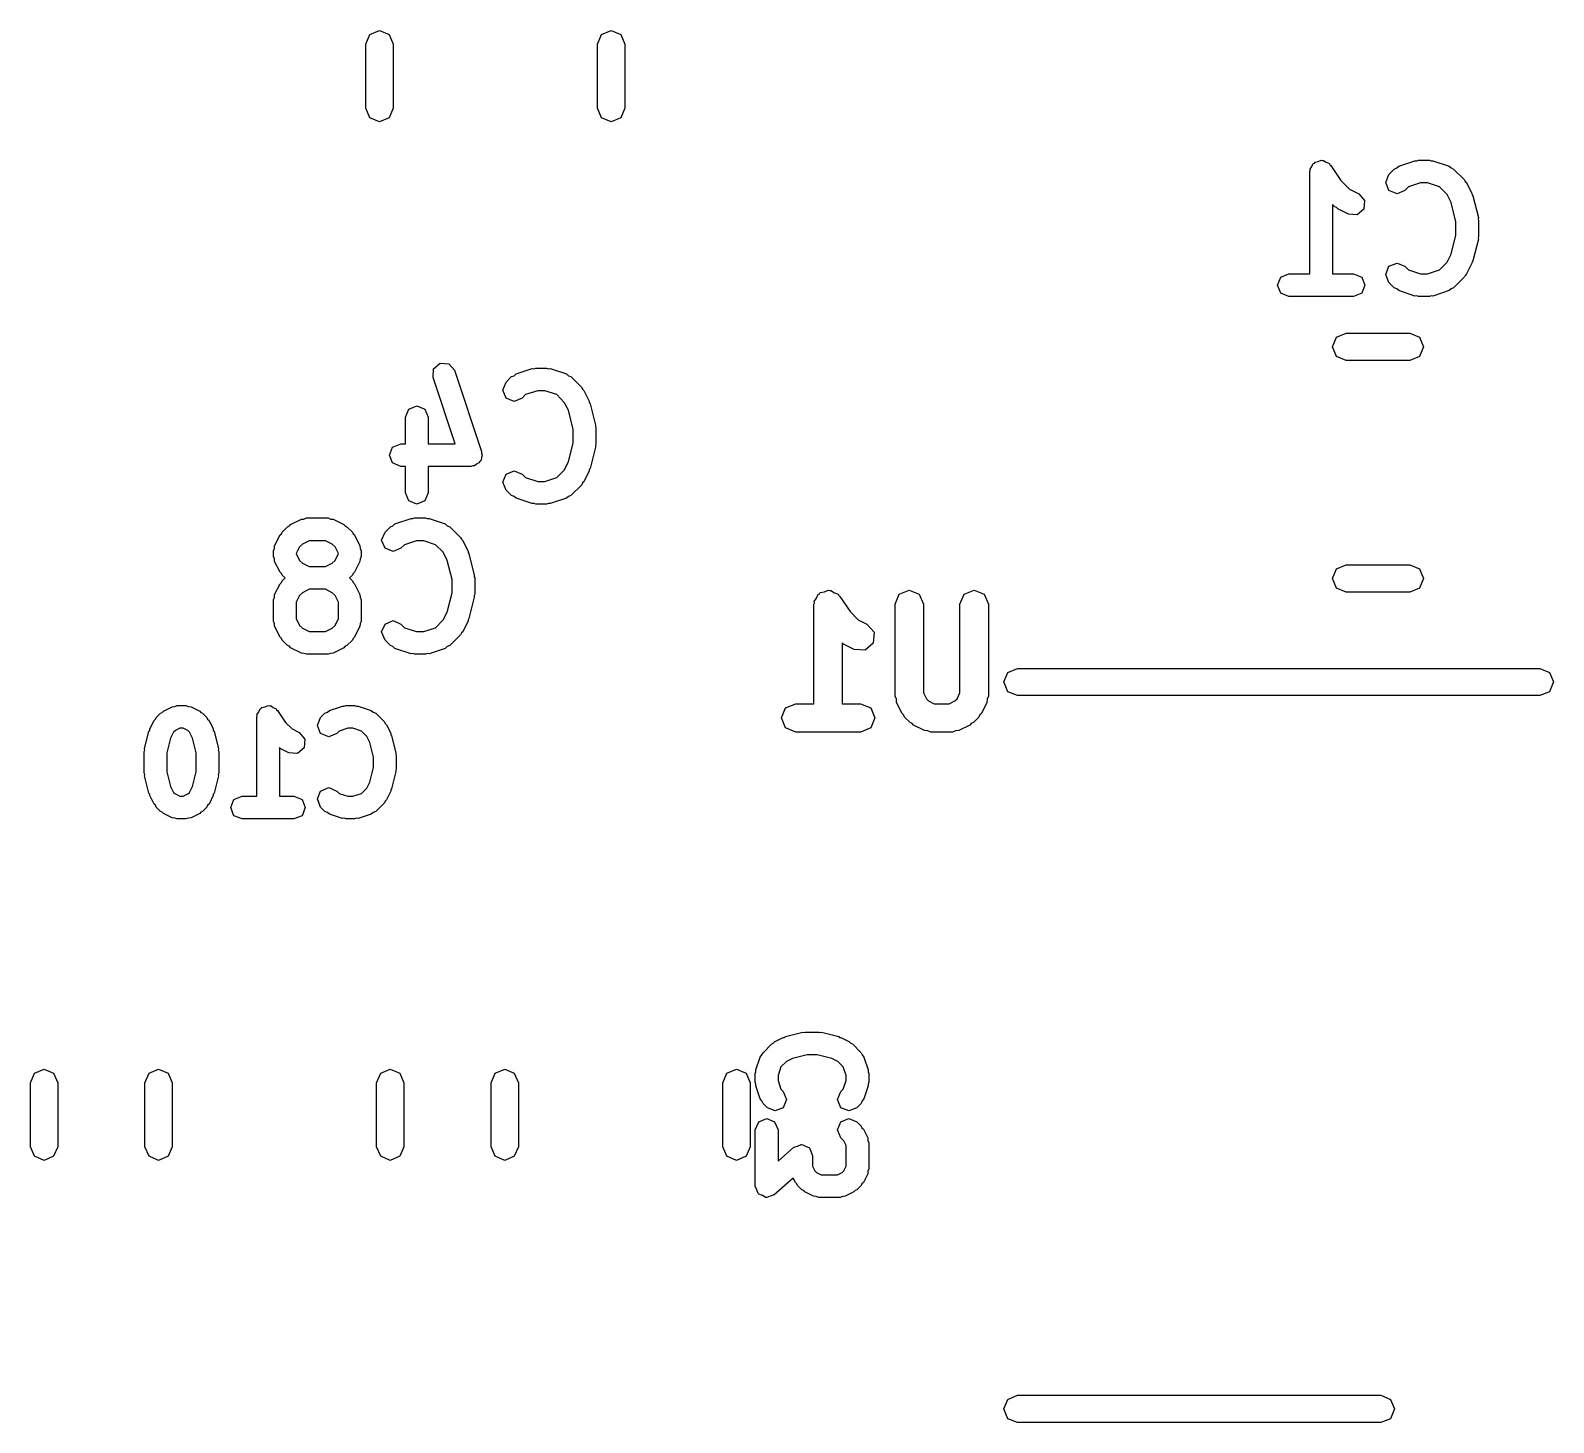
# Model space of a CAD drawing. Extents: x 98 to 130.3, y -113.2 to -100.3.
# Drawn here: x 122.62 to 129.32, y -113.24 to -107.11 of the extents above; entities that cross this region are included whole.
import ezdxf

# ---------------------------------------------------------------- set-up
doc = ezdxf.new("R2010")
doc.units = 0
doc.layers.add('BLACK', color=7, linetype='CONTINUOUS')

msp = doc.modelspace()

# ---------------------------------------------------------------- linework, layer by layer
at = {"layer": 'BLACK', "linetype": 'CONTINUOUS'}
for p, q in [((124.093, -107.174), (124.111, -107.132)), ((124.111, -107.132), (124.153, -107.114)), ((124.153, -107.114), (124.196, -107.132)), ((124.196, -107.132), (124.213, -107.174)), ((125.113, -107.174), (125.131, -107.132)), ((125.131, -107.132), (125.173, -107.114)), ((125.173, -107.114), (125.216, -107.132)), ((125.216, -107.132), (125.233, -107.174)), ((124.093, -107.456), (124.093, -107.174)), ((124.213, -107.174), (124.213, -107.456)), ((125.113, -107.456), (125.113, -107.174)), ((125.233, -107.174), (125.233, -107.456)), ((124.111, -107.498), (124.093, -107.456)), ((124.213, -107.456), (124.196, -107.498)), ((125.131, -107.498), (125.113, -107.456)), ((125.233, -107.456), (125.216, -107.498)), ((124.153, -107.516), (124.111, -107.498)), ((124.196, -107.498), (124.153, -107.516)), ((125.173, -107.516), (125.131, -107.498)), ((125.216, -107.498), (125.173, -107.516)), ((128.249, -107.735), (128.251, -107.731)), ((128.249, -108.185), (128.249, -107.735)), ((128.25, -107.725), (128.258, -107.713)), ((128.251, -107.731), (128.25, -107.725)), ((128.258, -107.713), (128.264, -107.7)), ((128.264, -107.7), (128.269, -107.698)), ((128.269, -107.698), (128.272, -107.694)), ((128.272, -107.694), (128.286, -107.691)), ((128.286, -107.691), (128.299, -107.685)), ((128.299, -107.685), (128.304, -107.687)), ((128.304, -107.687), (128.309, -107.686)), ((128.309, -107.686), (128.321, -107.694)), ((128.321, -107.694), (128.335, -107.7)), ((128.335, -107.7), (128.337, -107.705)), ((128.337, -107.705), (128.341, -107.708)), ((128.341, -107.708), (128.386, -107.775)), ((128.583, -107.783), (128.597, -107.748)), ((128.597, -107.748), (128.621, -107.724)), ((128.621, -107.724), (128.632, -107.719)), ((128.632, -107.719), (128.641, -107.712)), ((128.641, -107.712), (128.712, -107.688)), ((128.712, -107.688), (128.72, -107.688)), ((128.72, -107.688), (128.728, -107.685)), ((128.728, -107.685), (128.776, -107.685)), ((128.776, -107.685), (128.783, -107.688)), ((128.783, -107.688), (128.791, -107.688)), ((128.791, -107.688), (128.863, -107.712)), ((128.863, -107.712), (128.872, -107.719)), ((128.872, -107.719), (128.882, -107.724)), ((128.882, -107.724), (128.93, -107.771)), ((128.386, -107.775), (128.424, -107.813)), ((128.424, -107.813), (128.465, -107.833)), ((128.597, -107.818), (128.583, -107.783)), ((128.684, -107.803), (128.668, -107.818)), ((128.736, -107.785), (128.684, -107.803)), ((128.767, -107.785), (128.736, -107.785)), ((128.82, -107.803), (128.767, -107.785)), ((128.854, -107.836), (128.82, -107.803)), ((128.93, -107.771), (128.933, -107.779)), ((128.933, -107.779), (128.939, -107.784)), ((128.939, -107.784), (128.963, -107.832)), ((128.359, -107.89), (128.349, -107.88)), ((128.349, -107.88), (128.349, -108.185)), ((128.465, -107.833), (128.49, -107.862)), ((128.49, -107.862), (128.487, -107.901)), ((128.633, -107.833), (128.597, -107.818)), ((128.668, -107.818), (128.633, -107.833)), ((128.871, -107.872), (128.854, -107.836)), ((128.892, -107.956), (128.871, -107.872)), ((128.963, -107.832), (128.964, -107.838)), ((128.964, -107.838), (128.967, -107.842)), ((128.967, -107.842), (128.991, -107.937)), ((128.367, -107.893), (128.359, -107.89)), ((128.372, -107.899), (128.367, -107.893)), ((128.42, -107.923), (128.372, -107.899)), ((128.458, -107.926), (128.42, -107.923)), ((128.487, -107.901), (128.458, -107.926)), ((128.991, -107.937), (128.99, -107.944)), ((128.99, -107.944), (128.992, -107.95)), ((128.992, -107.95), (128.992, -108.021)), ((128.871, -108.099), (128.892, -108.015)), ((128.892, -108.015), (128.892, -107.956)), ((128.991, -108.033), (128.967, -108.128)), ((128.992, -108.021), (128.99, -108.027)), ((128.99, -108.027), (128.991, -108.033)), ((128.597, -108.152), (128.633, -108.138)), ((128.633, -108.138), (128.668, -108.152)), ((128.82, -108.168), (128.854, -108.134)), ((128.854, -108.134), (128.871, -108.099)), ((128.963, -108.139), (128.939, -108.186)), ((128.964, -108.133), (128.963, -108.139)), ((128.967, -108.128), (128.964, -108.133)), ((128.107, -108.235), (128.121, -108.2)), ((128.121, -108.2), (128.157, -108.185)), ((128.157, -108.185), (128.249, -108.185)), ((128.349, -108.185), (128.442, -108.185)), ((128.442, -108.185), (128.478, -108.2)), ((128.478, -108.2), (128.492, -108.235)), ((128.583, -108.188), (128.597, -108.152)), ((128.597, -108.223), (128.583, -108.188)), ((128.668, -108.152), (128.684, -108.168)), ((128.684, -108.168), (128.736, -108.185)), ((128.736, -108.185), (128.767, -108.185)), ((128.767, -108.185), (128.82, -108.168)), ((128.93, -108.199), (128.882, -108.247)), ((128.933, -108.192), (128.93, -108.199)), ((128.939, -108.186), (128.933, -108.192)), ((128.121, -108.271), (128.107, -108.235)), ((128.157, -108.285), (128.121, -108.271)), ((128.299, -108.285), (128.157, -108.285)), ((128.442, -108.285), (128.299, -108.285)), ((128.478, -108.271), (128.442, -108.285)), ((128.492, -108.235), (128.478, -108.271)), ((128.621, -108.247), (128.597, -108.223)), ((128.632, -108.251), (128.621, -108.247)), ((128.641, -108.259), (128.632, -108.251)), ((128.712, -108.283), (128.641, -108.259)), ((128.72, -108.282), (128.712, -108.283)), ((128.728, -108.285), (128.72, -108.282)), ((128.776, -108.285), (128.728, -108.285)), ((128.783, -108.282), (128.776, -108.285)), ((128.791, -108.283), (128.783, -108.282)), ((128.863, -108.259), (128.791, -108.283)), ((128.872, -108.251), (128.863, -108.259)), ((128.882, -108.247), (128.872, -108.251)), ((128.349, -108.507), (128.366, -108.464)), ((128.366, -108.464), (128.409, -108.447)), ((128.409, -108.447), (128.69, -108.447)), ((128.69, -108.447), (128.732, -108.464)), ((128.732, -108.464), (128.75, -108.507)), ((128.366, -108.549), (128.349, -108.507)), ((128.409, -108.567), (128.366, -108.549)), ((128.732, -108.549), (128.69, -108.567)), ((128.75, -108.507), (128.732, -108.549)), ((124.39, -108.642), (124.392, -108.604)), ((124.392, -108.604), (124.421, -108.578)), ((124.421, -108.578), (124.459, -108.581)), ((124.459, -108.581), (124.484, -108.61)), ((124.484, -108.61), (124.603, -108.967)), ((124.755, -108.626), (124.826, -108.602)), ((124.826, -108.602), (124.834, -108.603)), ((124.834, -108.603), (124.842, -108.6)), ((124.842, -108.6), (124.889, -108.6)), ((124.889, -108.6), (124.897, -108.603)), ((124.897, -108.603), (124.905, -108.602)), ((124.905, -108.602), (124.977, -108.626)), ((128.69, -108.567), (128.409, -108.567)), ((124.487, -108.933), (124.39, -108.642)), ((124.697, -108.697), (124.711, -108.662)), ((124.711, -108.662), (124.735, -108.638)), ((124.735, -108.638), (124.746, -108.634)), ((124.746, -108.634), (124.755, -108.626)), ((124.977, -108.626), (124.985, -108.634)), ((124.985, -108.634), (124.996, -108.638)), ((124.996, -108.638), (125.044, -108.686)), ((125.044, -108.686), (125.047, -108.693)), ((124.711, -108.733), (124.697, -108.697)), ((124.747, -108.747), (124.711, -108.733)), ((124.782, -108.733), (124.747, -108.747)), ((124.797, -108.717), (124.782, -108.733)), ((124.85, -108.7), (124.797, -108.717)), ((124.881, -108.7), (124.85, -108.7)), ((124.934, -108.717), (124.881, -108.7)), ((124.967, -108.751), (124.934, -108.717)), ((124.985, -108.786), (124.967, -108.751)), ((125.047, -108.693), (125.053, -108.699)), ((125.053, -108.699), (125.077, -108.746)), ((125.077, -108.746), (125.077, -108.752)), ((125.077, -108.752), (125.081, -108.757)), ((124.268, -108.816), (124.283, -108.781)), ((124.268, -108.933), (124.268, -108.816)), ((124.283, -108.781), (124.318, -108.766)), ((124.318, -108.766), (124.353, -108.781)), ((124.353, -108.781), (124.368, -108.816)), ((124.368, -108.816), (124.368, -108.933)), ((125.006, -108.87), (124.985, -108.786)), ((125.081, -108.757), (125.105, -108.852)), ((125.006, -108.929), (125.006, -108.87)), ((125.105, -108.852), (125.104, -108.858)), ((125.104, -108.858), (125.106, -108.864)), ((125.106, -108.864), (125.106, -108.935)), ((124.197, -108.983), (124.211, -108.948)), ((124.211, -108.948), (124.247, -108.933)), ((124.247, -108.933), (124.268, -108.933)), ((124.368, -108.933), (124.487, -108.933)), ((124.985, -109.013), (125.006, -108.929)), ((125.105, -108.948), (125.081, -109.043)), ((125.106, -108.935), (125.104, -108.941)), ((125.104, -108.941), (125.105, -108.948)), ((124.211, -109.018), (124.197, -108.983)), ((124.247, -109.033), (124.211, -109.018)), ((124.581, -109.023), (124.572, -109.03)), ((124.591, -109.018), (124.581, -109.023)), ((124.595, -109.011), (124.591, -109.018)), ((124.601, -109.005), (124.595, -109.011)), ((124.602, -108.994), (124.601, -109.005)), ((124.606, -108.983), (124.602, -108.994)), ((124.603, -108.967), (124.603, -108.975)), ((124.603, -108.975), (124.606, -108.983)), ((124.967, -109.049), (124.985, -109.013)), ((124.268, -109.033), (124.247, -109.033)), ((124.268, -109.15), (124.268, -109.033)), ((124.556, -109.033), (124.368, -109.033)), ((124.368, -109.033), (124.368, -109.15)), ((124.564, -109.03), (124.556, -109.033)), ((124.572, -109.03), (124.564, -109.03)), ((124.697, -109.102), (124.711, -109.067)), ((124.711, -109.067), (124.747, -109.052)), ((124.747, -109.052), (124.782, -109.067)), ((124.782, -109.067), (124.797, -109.082)), ((124.797, -109.082), (124.85, -109.1)), ((124.881, -109.1), (124.934, -109.082)), ((124.934, -109.082), (124.967, -109.049)), ((125.077, -109.053), (125.053, -109.101)), ((125.081, -109.043), (125.077, -109.047)), ((125.077, -109.047), (125.077, -109.053)), ((124.283, -109.185), (124.268, -109.15)), ((124.368, -109.15), (124.353, -109.185)), ((124.711, -109.137), (124.697, -109.102)), ((124.735, -109.161), (124.711, -109.137)), ((124.85, -109.1), (124.881, -109.1)), ((125.044, -109.114), (124.996, -109.161)), ((125.047, -109.106), (125.044, -109.114)), ((125.053, -109.101), (125.047, -109.106)), ((124.318, -109.2), (124.283, -109.185)), ((124.353, -109.185), (124.318, -109.2)), ((124.746, -109.166), (124.735, -109.161)), ((124.755, -109.173), (124.746, -109.166)), ((124.826, -109.197), (124.755, -109.173)), ((124.834, -109.197), (124.826, -109.197)), ((124.842, -109.2), (124.834, -109.197)), ((124.889, -109.2), (124.842, -109.2)), ((124.897, -109.197), (124.889, -109.2)), ((124.905, -109.197), (124.897, -109.197)), ((124.977, -109.173), (124.905, -109.197)), ((124.985, -109.166), (124.977, -109.173)), ((124.996, -109.161), (124.985, -109.166)), ((123.757, -109.295), (123.762, -109.289)), ((123.762, -109.289), (123.81, -109.265)), ((123.81, -109.265), (123.821, -109.265)), ((123.821, -109.265), (123.832, -109.26)), ((123.832, -109.26), (123.927, -109.26)), ((123.927, -109.26), (123.938, -109.265)), ((123.938, -109.265), (123.95, -109.265)), ((123.95, -109.265), (123.997, -109.289)), ((123.997, -109.289), (124.003, -109.295)), ((124.212, -109.294), (124.221, -109.286)), ((124.221, -109.286), (124.293, -109.263)), ((124.293, -109.263), (124.301, -109.263)), ((124.301, -109.263), (124.308, -109.26)), ((124.308, -109.26), (124.356, -109.26)), ((124.356, -109.26), (124.364, -109.263)), ((124.364, -109.263), (124.372, -109.263)), ((124.372, -109.263), (124.443, -109.286)), ((124.443, -109.286), (124.452, -109.294)), ((123.692, -109.383), (123.716, -109.335)), ((123.716, -109.335), (123.722, -109.33)), ((123.722, -109.33), (123.725, -109.322)), ((123.725, -109.322), (123.749, -109.299)), ((123.749, -109.299), (123.757, -109.295)), ((124.003, -109.295), (124.01, -109.299)), ((124.01, -109.299), (124.034, -109.322)), ((124.034, -109.322), (124.037, -109.33)), ((124.037, -109.33), (124.044, -109.335)), ((124.044, -109.335), (124.067, -109.383)), ((124.163, -109.358), (124.178, -109.322)), ((124.178, -109.393), (124.163, -109.358)), ((124.178, -109.322), (124.202, -109.299)), ((124.202, -109.299), (124.212, -109.294)), ((124.452, -109.294), (124.463, -109.299)), ((124.463, -109.299), (124.51, -109.346)), ((124.51, -109.346), (124.514, -109.354)), ((124.514, -109.354), (124.52, -109.359)), ((123.687, -109.405), (123.691, -109.395)), ((123.687, -109.429), (123.687, -109.405)), ((123.691, -109.395), (123.692, -109.383)), ((123.802, -109.387), (123.787, -109.417)), ((123.787, -109.417), (123.787, -109.417)), ((123.787, -109.417), (123.802, -109.447)), ((123.814, -109.375), (123.802, -109.387)), ((123.844, -109.36), (123.814, -109.375)), ((123.916, -109.36), (123.844, -109.36)), ((123.945, -109.375), (123.916, -109.36)), ((123.958, -109.387), (123.945, -109.375)), ((123.973, -109.417), (123.958, -109.387)), ((123.958, -109.447), (123.973, -109.417)), ((123.973, -109.417), (123.973, -109.417)), ((124.067, -109.383), (124.068, -109.395)), ((124.068, -109.395), (124.073, -109.405)), ((124.073, -109.405), (124.073, -109.429)), ((124.213, -109.408), (124.178, -109.393)), ((124.248, -109.393), (124.213, -109.408)), ((124.264, -109.378), (124.248, -109.393)), ((124.316, -109.36), (124.264, -109.378)), ((124.348, -109.36), (124.316, -109.36)), ((124.4, -109.378), (124.348, -109.36)), ((124.434, -109.411), (124.4, -109.378)), ((124.452, -109.447), (124.434, -109.411)), ((124.52, -109.359), (124.544, -109.407)), ((124.544, -109.407), (124.544, -109.412)), ((124.544, -109.412), (124.547, -109.417)), ((124.547, -109.417), (124.571, -109.512)), ((123.691, -109.44), (123.687, -109.429)), ((123.692, -109.451), (123.691, -109.44)), ((123.716, -109.499), (123.692, -109.451)), ((123.802, -109.447), (123.814, -109.459)), ((123.814, -109.459), (123.844, -109.474)), ((123.844, -109.474), (123.916, -109.474)), ((123.916, -109.474), (123.945, -109.459)), ((123.945, -109.459), (123.958, -109.447)), ((124.067, -109.451), (124.044, -109.499)), ((124.068, -109.44), (124.067, -109.451)), ((124.073, -109.429), (124.068, -109.44)), ((124.473, -109.531), (124.452, -109.447)), ((128.349, -109.527), (128.366, -109.484)), ((128.366, -109.484), (128.409, -109.467)), ((128.409, -109.467), (128.69, -109.467)), ((128.69, -109.467), (128.732, -109.484)), ((128.732, -109.484), (128.75, -109.527)), ((123.692, -109.597), (123.716, -109.55)), ((123.722, -109.505), (123.716, -109.499)), ((123.716, -109.55), (123.722, -109.544)), ((123.725, -109.512), (123.722, -109.505)), ((123.722, -109.544), (123.725, -109.537)), ((123.738, -109.524), (123.725, -109.512)), ((123.725, -109.537), (123.738, -109.524)), ((124.034, -109.512), (124.022, -109.524)), ((124.022, -109.524), (124.034, -109.537)), ((124.037, -109.505), (124.034, -109.512)), ((124.034, -109.537), (124.037, -109.544)), ((124.044, -109.499), (124.037, -109.505)), ((124.037, -109.544), (124.044, -109.55)), ((124.044, -109.55), (124.067, -109.597)), ((124.473, -109.59), (124.473, -109.531)), ((124.571, -109.512), (124.57, -109.519)), ((124.57, -109.519), (124.573, -109.524)), ((124.573, -109.524), (124.573, -109.596)), ((128.366, -109.569), (128.349, -109.527)), ((128.75, -109.527), (128.732, -109.569)), ((123.687, -109.62), (123.691, -109.609)), ((123.687, -109.715), (123.687, -109.62)), ((123.691, -109.609), (123.692, -109.597)), ((123.802, -109.602), (123.787, -109.631)), ((123.814, -109.589), (123.802, -109.602)), ((123.844, -109.574), (123.814, -109.589)), ((123.916, -109.574), (123.844, -109.574)), ((123.945, -109.589), (123.916, -109.574)), ((123.958, -109.602), (123.945, -109.589)), ((123.973, -109.631), (123.958, -109.602)), ((124.067, -109.597), (124.068, -109.609)), ((124.068, -109.609), (124.073, -109.62)), ((124.073, -109.62), (124.073, -109.715)), ((124.452, -109.674), (124.473, -109.59)), ((124.571, -109.608), (124.547, -109.703)), ((124.573, -109.596), (124.57, -109.602)), ((124.57, -109.602), (124.571, -109.608)), ((126.067, -109.628), (126.077, -109.613)), ((126.077, -109.613), (126.084, -109.596)), ((126.084, -109.596), (126.09, -109.594)), ((126.09, -109.594), (126.094, -109.588)), ((126.094, -109.588), (126.112, -109.585)), ((126.112, -109.585), (126.128, -109.578)), ((126.128, -109.578), (126.134, -109.58)), ((126.134, -109.58), (126.141, -109.579)), ((126.141, -109.579), (126.156, -109.589)), ((126.156, -109.589), (126.173, -109.596)), ((126.173, -109.596), (126.175, -109.602)), ((126.175, -109.602), (126.18, -109.606)), ((126.18, -109.606), (126.225, -109.672)), ((126.423, -109.64), (126.441, -109.596)), ((126.441, -109.596), (126.486, -109.578)), ((126.486, -109.578), (126.53, -109.596)), ((126.53, -109.596), (126.548, -109.64)), ((126.709, -109.64), (126.727, -109.596)), ((126.727, -109.596), (126.771, -109.578)), ((126.771, -109.578), (126.816, -109.596)), ((126.816, -109.596), (126.834, -109.64)), ((128.409, -109.587), (128.366, -109.569)), ((128.69, -109.587), (128.409, -109.587)), ((128.732, -109.569), (128.69, -109.587)), ((123.787, -109.631), (123.787, -109.703)), ((123.973, -109.703), (123.973, -109.631)), ((124.434, -109.709), (124.452, -109.674)), ((126.066, -109.64), (126.068, -109.634)), ((126.066, -110.078), (126.066, -109.64)), ((126.068, -109.634), (126.067, -109.628)), ((126.225, -109.672), (126.261, -109.708)), ((126.423, -110.045), (126.423, -109.64)), ((126.548, -109.64), (126.548, -110.03)), ((126.709, -110.03), (126.709, -109.64)), ((126.834, -109.64), (126.834, -110.045)), ((123.691, -109.726), (123.687, -109.715)), ((123.692, -109.737), (123.691, -109.726)), ((123.716, -109.785), (123.692, -109.737)), ((123.787, -109.703), (123.802, -109.733)), ((123.802, -109.733), (123.814, -109.745)), ((123.814, -109.745), (123.844, -109.76)), ((123.844, -109.76), (123.916, -109.76)), ((123.916, -109.76), (123.945, -109.745)), ((123.945, -109.745), (123.958, -109.733)), ((123.958, -109.733), (123.973, -109.703)), ((124.067, -109.737), (124.044, -109.785)), ((124.068, -109.726), (124.067, -109.737)), ((124.073, -109.715), (124.068, -109.726)), ((124.163, -109.762), (124.178, -109.727)), ((124.178, -109.727), (124.213, -109.712)), ((124.213, -109.712), (124.248, -109.727)), ((124.248, -109.727), (124.264, -109.743)), ((124.264, -109.743), (124.316, -109.76)), ((124.316, -109.76), (124.348, -109.76)), ((124.348, -109.76), (124.4, -109.743)), ((124.4, -109.743), (124.434, -109.709)), ((124.544, -109.713), (124.52, -109.761)), ((124.547, -109.703), (124.544, -109.708)), ((124.544, -109.708), (124.544, -109.713)), ((126.261, -109.708), (126.299, -109.727)), ((126.299, -109.727), (126.331, -109.763)), ((123.722, -109.79), (123.716, -109.785)), ((123.725, -109.798), (123.722, -109.79)), ((123.749, -109.822), (123.725, -109.798)), ((123.757, -109.825), (123.749, -109.822)), ((123.762, -109.831), (123.757, -109.825)), ((124.003, -109.825), (123.997, -109.831)), ((124.01, -109.822), (124.003, -109.825)), ((124.034, -109.798), (124.01, -109.822)), ((124.037, -109.79), (124.034, -109.798)), ((124.044, -109.785), (124.037, -109.79)), ((124.178, -109.798), (124.163, -109.762)), ((124.202, -109.822), (124.178, -109.798)), ((124.212, -109.826), (124.202, -109.822)), ((124.221, -109.834), (124.212, -109.826)), ((124.452, -109.826), (124.443, -109.834)), ((124.463, -109.822), (124.452, -109.826)), ((124.51, -109.774), (124.463, -109.822)), ((124.514, -109.766), (124.51, -109.774)), ((124.52, -109.761), (124.514, -109.766)), ((126.196, -109.815), (126.191, -109.81)), ((126.191, -109.81), (126.191, -110.078)), ((126.243, -109.839), (126.196, -109.815)), ((126.327, -109.811), (126.291, -109.842)), ((126.331, -109.763), (126.327, -109.811)), ((123.81, -109.855), (123.762, -109.831)), ((123.821, -109.856), (123.81, -109.855)), ((123.832, -109.86), (123.821, -109.856)), ((123.927, -109.86), (123.832, -109.86)), ((123.938, -109.856), (123.927, -109.86)), ((123.95, -109.855), (123.938, -109.856)), ((123.997, -109.831), (123.95, -109.855)), ((124.293, -109.858), (124.221, -109.834)), ((124.301, -109.857), (124.293, -109.858)), ((124.308, -109.86), (124.301, -109.857)), ((124.356, -109.86), (124.308, -109.86)), ((124.364, -109.857), (124.356, -109.86)), ((124.372, -109.858), (124.364, -109.857)), ((124.443, -109.834), (124.372, -109.858)), ((126.291, -109.842), (126.243, -109.839)), ((126.902, -109.982), (126.92, -109.94)), ((126.92, -109.94), (126.962, -109.922)), ((126.962, -109.922), (129.262, -109.922)), ((129.262, -109.922), (129.304, -109.94)), ((129.304, -109.94), (129.322, -109.982)), ((126.92, -110.025), (126.902, -109.982)), ((126.962, -110.042), (126.92, -110.025)), ((129.304, -110.025), (129.262, -110.042)), ((129.322, -109.982), (129.304, -110.025)), ((123.203, -110.11), (123.241, -110.091)), ((123.241, -110.091), (123.252, -110.09)), ((123.252, -110.09), (123.263, -110.085)), ((123.263, -110.085), (123.301, -110.085)), ((123.301, -110.085), (123.312, -110.09)), ((123.312, -110.09), (123.324, -110.091)), ((123.324, -110.091), (123.362, -110.11)), ((123.632, -110.098), (123.635, -110.094)), ((123.635, -110.094), (123.65, -110.091)), ((123.65, -110.091), (123.663, -110.085)), ((123.663, -110.085), (123.668, -110.087)), ((123.668, -110.087), (123.673, -110.086)), ((123.673, -110.086), (123.685, -110.094)), ((123.685, -110.094), (123.698, -110.1)), ((123.933, -110.107), (123.99, -110.088)), ((123.99, -110.088), (123.998, -110.089)), ((123.998, -110.089), (124.006, -110.085)), ((124.006, -110.085), (124.044, -110.085)), ((124.044, -110.085), (124.052, -110.089)), ((124.052, -110.089), (124.06, -110.088)), ((124.06, -110.088), (124.117, -110.107)), ((125.923, -110.14), (125.941, -110.096)), ((125.941, -110.096), (125.986, -110.078)), ((125.986, -110.078), (126.066, -110.078)), ((126.191, -110.078), (126.271, -110.078)), ((126.271, -110.078), (126.316, -110.096)), ((126.316, -110.096), (126.334, -110.14)), ((126.429, -110.058), (126.423, -110.045)), ((126.43, -110.073), (126.429, -110.058)), ((126.454, -110.121), (126.43, -110.073)), ((126.548, -110.03), (126.561, -110.056)), ((126.561, -110.056), (126.57, -110.065)), ((126.57, -110.065), (126.596, -110.078)), ((126.596, -110.078), (126.661, -110.078)), ((126.661, -110.078), (126.687, -110.065)), ((126.687, -110.065), (126.696, -110.056)), ((126.696, -110.056), (126.709, -110.03)), ((126.827, -110.073), (126.803, -110.121)), ((126.828, -110.058), (126.827, -110.073)), ((126.834, -110.045), (126.828, -110.058)), ((129.262, -110.042), (126.962, -110.042)), ((123.142, -110.189), (123.161, -110.151)), ((123.161, -110.151), (123.167, -110.146)), ((123.167, -110.146), (123.171, -110.138)), ((123.171, -110.138), (123.19, -110.119)), ((123.19, -110.119), (123.197, -110.116)), ((123.197, -110.116), (123.203, -110.11)), ((123.362, -110.11), (123.367, -110.116)), ((123.367, -110.116), (123.375, -110.119)), ((123.375, -110.119), (123.394, -110.138)), ((123.394, -110.138), (123.397, -110.146)), ((123.397, -110.146), (123.403, -110.151)), ((123.403, -110.151), (123.422, -110.189)), ((123.613, -110.135), (123.615, -110.131)), ((123.613, -110.485), (123.613, -110.135)), ((123.614, -110.126), (123.622, -110.113)), ((123.615, -110.131), (123.614, -110.126)), ((123.622, -110.113), (123.628, -110.1)), ((123.628, -110.1), (123.632, -110.098)), ((123.698, -110.1), (123.7, -110.105)), ((123.7, -110.105), (123.705, -110.108)), ((123.705, -110.108), (123.74, -110.161)), ((123.74, -110.161), (123.769, -110.189)), ((123.88, -110.173), (123.894, -110.138)), ((123.894, -110.138), (123.913, -110.119)), ((123.913, -110.119), (123.924, -110.115)), ((123.924, -110.115), (123.933, -110.107)), ((124.117, -110.107), (124.126, -110.115)), ((124.126, -110.115), (124.137, -110.119)), ((124.137, -110.119), (124.175, -110.157)), ((124.175, -110.157), (124.178, -110.165)), ((125.941, -110.184), (125.923, -110.14)), ((126.334, -110.14), (126.316, -110.184)), ((126.461, -110.127), (126.454, -110.121)), ((126.465, -110.137), (126.461, -110.127)), ((126.489, -110.161), (126.465, -110.137)), ((126.499, -110.165), (126.489, -110.161)), ((126.768, -110.161), (126.758, -110.165)), ((126.792, -110.137), (126.768, -110.161)), ((126.796, -110.127), (126.792, -110.137)), ((126.803, -110.121), (126.796, -110.127)), ((123.119, -110.276), (123.138, -110.199)), ((123.138, -110.199), (123.142, -110.195)), ((123.142, -110.195), (123.142, -110.189)), ((123.234, -110.229), (123.218, -110.294)), ((123.247, -110.203), (123.234, -110.229)), ((123.255, -110.195), (123.247, -110.203)), ((123.275, -110.185), (123.255, -110.195)), ((123.289, -110.185), (123.275, -110.185)), ((123.31, -110.195), (123.289, -110.185)), ((123.317, -110.203), (123.31, -110.195)), ((123.33, -110.229), (123.317, -110.203)), ((123.346, -110.294), (123.33, -110.229)), ((123.422, -110.189), (123.422, -110.195)), ((123.422, -110.195), (123.426, -110.199)), ((123.426, -110.199), (123.445, -110.276)), ((123.769, -110.189), (123.8, -110.205)), ((123.8, -110.205), (123.825, -110.234)), ((123.894, -110.209), (123.88, -110.173)), ((123.93, -110.223), (123.894, -110.209)), ((123.965, -110.209), (123.93, -110.223)), ((123.976, -110.198), (123.965, -110.209)), ((124.014, -110.185), (123.976, -110.198)), ((124.036, -110.185), (124.014, -110.185)), ((124.074, -110.198), (124.036, -110.185)), ((124.098, -110.222), (124.074, -110.198)), ((124.111, -110.248), (124.098, -110.222)), ((124.178, -110.165), (124.184, -110.17)), ((124.184, -110.17), (124.203, -110.208)), ((124.203, -110.208), (124.203, -110.214)), ((124.203, -110.214), (124.207, -110.218)), ((124.207, -110.218), (124.226, -110.295)), ((125.986, -110.203), (125.941, -110.184)), ((126.128, -110.203), (125.986, -110.203)), ((126.271, -110.203), (126.128, -110.203)), ((126.316, -110.184), (126.271, -110.203)), ((126.505, -110.172), (126.499, -110.165)), ((126.553, -110.196), (126.505, -110.172)), ((126.567, -110.197), (126.553, -110.196)), ((126.581, -110.203), (126.567, -110.197)), ((126.676, -110.203), (126.581, -110.203)), ((126.69, -110.197), (126.676, -110.203)), ((126.704, -110.196), (126.69, -110.197)), ((126.752, -110.172), (126.704, -110.196)), ((126.758, -110.165), (126.752, -110.172)), ((123.118, -110.288), (123.12, -110.282)), ((123.118, -110.383), (123.118, -110.288)), ((123.12, -110.282), (123.119, -110.276)), ((123.218, -110.294), (123.218, -110.377)), ((123.346, -110.377), (123.346, -110.294)), ((123.445, -110.276), (123.444, -110.282)), ((123.444, -110.282), (123.446, -110.288)), ((123.446, -110.288), (123.446, -110.383)), ((123.717, -110.275), (123.713, -110.271)), ((123.713, -110.271), (123.713, -110.485)), ((123.755, -110.294), (123.717, -110.275)), ((123.793, -110.297), (123.755, -110.294)), ((123.822, -110.272), (123.793, -110.297)), ((123.825, -110.234), (123.822, -110.272)), ((124.127, -110.313), (124.111, -110.248)), ((124.226, -110.295), (124.225, -110.301)), ((124.111, -110.423), (124.127, -110.358)), ((124.127, -110.358), (124.127, -110.313)), ((124.225, -110.301), (124.227, -110.307)), ((124.227, -110.364), (124.225, -110.37)), ((124.227, -110.307), (124.227, -110.364)), ((123.12, -110.389), (123.118, -110.383)), ((123.119, -110.395), (123.12, -110.389)), ((123.138, -110.471), (123.119, -110.395)), ((123.218, -110.377), (123.234, -110.442)), ((123.33, -110.442), (123.346, -110.377)), ((123.445, -110.395), (123.426, -110.471)), ((123.446, -110.383), (123.444, -110.389)), ((123.444, -110.389), (123.445, -110.395)), ((124.098, -110.449), (124.111, -110.423)), ((124.226, -110.376), (124.207, -110.452)), ((124.225, -110.37), (124.226, -110.376)), ((123.142, -110.476), (123.138, -110.471)), ((123.142, -110.482), (123.142, -110.476)), ((123.161, -110.52), (123.142, -110.482)), ((123.234, -110.442), (123.247, -110.468)), ((123.247, -110.468), (123.255, -110.475)), ((123.255, -110.475), (123.275, -110.485)), ((123.275, -110.485), (123.289, -110.485)), ((123.289, -110.485), (123.31, -110.475)), ((123.31, -110.475), (123.317, -110.468)), ((123.317, -110.468), (123.33, -110.442)), ((123.422, -110.482), (123.403, -110.52)), ((123.426, -110.471), (123.422, -110.476)), ((123.422, -110.476), (123.422, -110.482)), ((123.513, -110.5), (123.549, -110.485)), ((123.549, -110.485), (123.613, -110.485)), ((123.713, -110.485), (123.777, -110.485)), ((123.777, -110.485), (123.813, -110.5)), ((123.88, -110.497), (123.894, -110.462)), ((123.894, -110.533), (123.88, -110.497)), ((123.894, -110.462), (123.93, -110.447)), ((123.93, -110.447), (123.965, -110.462)), ((123.965, -110.462), (123.976, -110.473)), ((123.976, -110.473), (124.014, -110.485)), ((124.014, -110.485), (124.036, -110.485)), ((124.036, -110.485), (124.074, -110.473)), ((124.074, -110.473), (124.098, -110.449)), ((124.203, -110.462), (124.184, -110.501)), ((124.207, -110.452), (124.203, -110.457)), ((124.203, -110.457), (124.203, -110.462)), ((123.167, -110.525), (123.161, -110.52)), ((123.171, -110.533), (123.167, -110.525)), ((123.19, -110.552), (123.171, -110.533)), ((123.197, -110.555), (123.19, -110.552)), ((123.203, -110.561), (123.197, -110.555)), ((123.241, -110.58), (123.203, -110.561)), ((123.362, -110.561), (123.324, -110.58)), ((123.367, -110.555), (123.362, -110.561)), ((123.375, -110.552), (123.367, -110.555)), ((123.394, -110.533), (123.375, -110.552)), ((123.397, -110.525), (123.394, -110.533)), ((123.403, -110.52), (123.397, -110.525)), ((123.499, -110.535), (123.513, -110.5)), ((123.513, -110.571), (123.499, -110.535)), ((123.813, -110.5), (123.827, -110.535)), ((123.827, -110.535), (123.813, -110.571)), ((123.913, -110.552), (123.894, -110.533)), ((123.924, -110.556), (123.913, -110.552)), ((123.933, -110.564), (123.924, -110.556)), ((123.99, -110.583), (123.933, -110.564)), ((124.117, -110.564), (124.06, -110.583)), ((124.126, -110.556), (124.117, -110.564)), ((124.137, -110.552), (124.126, -110.556)), ((124.175, -110.514), (124.137, -110.552)), ((124.178, -110.506), (124.175, -110.514)), ((124.184, -110.501), (124.178, -110.506)), ((123.252, -110.581), (123.241, -110.58)), ((123.263, -110.585), (123.252, -110.581)), ((123.301, -110.585), (123.263, -110.585)), ((123.312, -110.581), (123.301, -110.585)), ((123.324, -110.58), (123.312, -110.581)), ((123.549, -110.585), (123.513, -110.571)), ((123.663, -110.585), (123.549, -110.585)), ((123.777, -110.585), (123.663, -110.585)), ((123.813, -110.571), (123.777, -110.585)), ((123.998, -110.582), (123.99, -110.583)), ((124.006, -110.585), (123.998, -110.582)), ((124.044, -110.585), (124.006, -110.585)), ((124.052, -110.582), (124.044, -110.585)), ((124.06, -110.583), (124.052, -110.582)), ((125.887, -111.572), (125.893, -111.566)), ((125.893, -111.566), (125.931, -111.547)), ((125.931, -111.547), (125.936, -111.547)), ((125.936, -111.547), (125.941, -111.543)), ((125.941, -111.543), (126.017, -111.524)), ((126.017, -111.524), (126.024, -111.525)), ((126.024, -111.525), (126.029, -111.523)), ((126.029, -111.523), (126.087, -111.523)), ((126.087, -111.523), (126.092, -111.525)), ((126.092, -111.525), (126.099, -111.524)), ((126.099, -111.524), (126.175, -111.543)), ((126.175, -111.543), (126.179, -111.547)), ((126.179, -111.547), (126.185, -111.547)), ((126.185, -111.547), (126.223, -111.566)), ((126.223, -111.566), (126.229, -111.572)), ((125.811, -111.69), (125.83, -111.633)), ((125.83, -111.633), (125.837, -111.624)), ((125.837, -111.624), (125.842, -111.614)), ((125.842, -111.614), (125.88, -111.575)), ((125.88, -111.575), (125.887, -111.572)), ((126.036, -111.623), (125.971, -111.639)), ((126.08, -111.623), (126.036, -111.623)), ((126.145, -111.639), (126.08, -111.623)), ((126.229, -111.572), (126.236, -111.575)), ((126.236, -111.575), (126.274, -111.614)), ((126.274, -111.614), (126.279, -111.624)), ((126.279, -111.624), (126.286, -111.633)), ((126.286, -111.633), (126.305, -111.69)), ((122.617, -111.746), (122.635, -111.704)), ((122.635, -111.704), (122.677, -111.686)), ((122.677, -111.686), (122.719, -111.704)), ((122.719, -111.704), (122.737, -111.746)), ((123.121, -111.746), (123.139, -111.704)), ((123.139, -111.704), (123.181, -111.686)), ((123.181, -111.686), (123.223, -111.704)), ((123.223, -111.704), (123.241, -111.746)), ((124.141, -111.746), (124.159, -111.704)), ((124.159, -111.704), (124.201, -111.686)), ((124.201, -111.686), (124.243, -111.704)), ((124.243, -111.704), (124.261, -111.746)), ((124.645, -111.746), (124.663, -111.704)), ((124.663, -111.704), (124.705, -111.686)), ((124.705, -111.686), (124.747, -111.704)), ((124.747, -111.704), (124.765, -111.746)), ((125.665, -111.746), (125.683, -111.704)), ((125.683, -111.704), (125.725, -111.686)), ((125.725, -111.686), (125.767, -111.704)), ((125.767, -111.704), (125.785, -111.746)), ((125.808, -111.706), (125.811, -111.698)), ((125.811, -111.698), (125.811, -111.69)), ((125.921, -111.676), (125.908, -111.714)), ((125.945, -111.652), (125.921, -111.676)), ((125.971, -111.639), (125.945, -111.652)), ((126.171, -111.652), (126.145, -111.639)), ((126.195, -111.676), (126.171, -111.652)), ((126.208, -111.714), (126.195, -111.676)), ((126.305, -111.69), (126.305, -111.698)), ((126.305, -111.698), (126.308, -111.706)), ((122.617, -112.028), (122.617, -111.746)), ((122.737, -111.746), (122.737, -112.028)), ((123.121, -112.028), (123.121, -111.746)), ((123.241, -111.746), (123.241, -112.028)), ((124.141, -112.028), (124.141, -111.746)), ((124.261, -111.746), (124.261, -112.028)), ((124.645, -112.028), (124.645, -111.746)), ((124.765, -111.746), (124.765, -112.028)), ((125.665, -112.028), (125.665, -111.746)), ((125.785, -111.746), (125.785, -112.028)), ((125.808, -111.744), (125.808, -111.706)), ((125.811, -111.752), (125.808, -111.744)), ((125.811, -111.76), (125.811, -111.752)), ((125.83, -111.817), (125.811, -111.76)), ((125.908, -111.714), (125.908, -111.736)), ((125.908, -111.736), (125.921, -111.774)), ((126.195, -111.774), (126.208, -111.736)), ((126.208, -111.736), (126.208, -111.714)), ((126.305, -111.76), (126.286, -111.817)), ((126.308, -111.744), (126.305, -111.752)), ((126.305, -111.752), (126.305, -111.76)), ((126.308, -111.706), (126.308, -111.744)), ((125.837, -111.826), (125.83, -111.817)), ((125.842, -111.837), (125.837, -111.826)), ((125.861, -111.856), (125.842, -111.837)), ((125.921, -111.774), (125.931, -111.785)), ((125.931, -111.785), (125.946, -111.82)), ((125.946, -111.82), (125.931, -111.856)), ((126.17, -111.82), (126.185, -111.785)), ((126.185, -111.856), (126.17, -111.82)), ((126.185, -111.785), (126.195, -111.774)), ((126.274, -111.837), (126.255, -111.856)), ((126.279, -111.826), (126.274, -111.837)), ((126.286, -111.817), (126.279, -111.826)), ((125.823, -111.918), (125.858, -111.904)), ((125.858, -111.904), (125.893, -111.918)), ((125.896, -111.87), (125.861, -111.856)), ((125.931, -111.856), (125.896, -111.87)), ((126.22, -111.87), (126.185, -111.856)), ((126.185, -111.918), (126.22, -111.904)), ((126.255, -111.856), (126.22, -111.87)), ((126.22, -111.904), (126.255, -111.918)), ((125.808, -111.954), (125.823, -111.918)), ((125.808, -112.201), (125.808, -111.954)), ((125.893, -111.918), (125.908, -111.954)), ((125.908, -111.954), (125.908, -112.091)), ((126.17, -111.954), (126.185, -111.918)), ((126.185, -111.989), (126.17, -111.954)), ((126.255, -111.918), (126.274, -111.937)), ((126.274, -111.937), (126.277, -111.945)), ((126.277, -111.945), (126.284, -111.95)), ((126.284, -111.95), (126.303, -111.988)), ((122.635, -112.07), (122.617, -112.028)), ((122.737, -112.028), (122.719, -112.07)), ((123.139, -112.07), (123.121, -112.028)), ((123.241, -112.028), (123.223, -112.07)), ((124.159, -112.07), (124.141, -112.028)), ((124.261, -112.028), (124.243, -112.07)), ((124.663, -112.07), (124.645, -112.028)), ((124.765, -112.028), (124.747, -112.07)), ((125.683, -112.07), (125.665, -112.028)), ((125.785, -112.028), (125.767, -112.07)), ((125.908, -112.091), (125.977, -112.03)), ((125.977, -112.03), (125.994, -112.025)), ((125.994, -112.025), (126.01, -112.018)), ((126.01, -112.018), (126.012, -112.019)), ((126.012, -112.019), (126.014, -112.018)), ((126.014, -112.018), (126.029, -112.026)), ((126.029, -112.026), (126.046, -112.033)), ((126.046, -112.033), (126.046, -112.034)), ((126.046, -112.034), (126.048, -112.035)), ((126.048, -112.035), (126.054, -112.052)), ((126.198, -112.002), (126.185, -111.989)), ((126.208, -112.023), (126.198, -112.002)), ((126.208, -112.113), (126.208, -112.023)), ((126.303, -111.988), (126.303, -112)), ((126.303, -112), (126.308, -112.011)), ((126.308, -112.011), (126.308, -112.125)), ((122.677, -112.088), (122.635, -112.07)), ((122.719, -112.07), (122.677, -112.088)), ((123.181, -112.088), (123.139, -112.07)), ((123.223, -112.07), (123.181, -112.088)), ((124.201, -112.088), (124.159, -112.07)), ((124.243, -112.07), (124.201, -112.088)), ((124.705, -112.088), (124.663, -112.07)), ((124.747, -112.07), (124.705, -112.088)), ((125.725, -112.088), (125.683, -112.07)), ((125.767, -112.07), (125.725, -112.088)), ((126.054, -112.052), (126.06, -112.068)), ((126.06, -112.068), (126.06, -112.113)), ((125.975, -112.166), (125.891, -112.239)), ((125.985, -112.186), (125.975, -112.166)), ((126.06, -112.113), (126.07, -112.134)), ((126.07, -112.134), (126.078, -112.141)), ((126.078, -112.141), (126.098, -112.151)), ((126.098, -112.151), (126.17, -112.151)), ((126.17, -112.151), (126.19, -112.141)), ((126.19, -112.141), (126.198, -112.134)), ((126.198, -112.134), (126.208, -112.113)), ((126.303, -112.147), (126.284, -112.186)), ((126.308, -112.125), (126.303, -112.136)), ((126.303, -112.136), (126.303, -112.147)), ((125.815, -112.218), (125.808, -112.201)), ((125.82, -112.234), (125.815, -112.218)), ((125.822, -112.235), (125.82, -112.234)), ((125.823, -112.237), (125.822, -112.235)), ((125.839, -112.243), (125.823, -112.237)), ((125.891, -112.239), (125.874, -112.245)), ((125.991, -112.191), (125.985, -112.186)), ((125.994, -112.199), (125.991, -112.191)), ((126.013, -112.218), (125.994, -112.199)), ((126.021, -112.221), (126.013, -112.218)), ((126.026, -112.227), (126.021, -112.221)), ((126.064, -112.246), (126.026, -112.227)), ((126.242, -112.227), (126.204, -112.246)), ((126.248, -112.221), (126.242, -112.227)), ((126.255, -112.218), (126.248, -112.221)), ((126.274, -112.199), (126.255, -112.218)), ((126.277, -112.191), (126.274, -112.199)), ((126.284, -112.186), (126.277, -112.191)), ((125.855, -112.251), (125.839, -112.243)), ((125.856, -112.251), (125.855, -112.251)), ((125.858, -112.251), (125.856, -112.251)), ((125.874, -112.245), (125.858, -112.251)), ((126.076, -112.247), (126.064, -112.246)), ((126.087, -112.251), (126.076, -112.247)), ((126.182, -112.251), (126.087, -112.251)), ((126.193, -112.247), (126.182, -112.251)), ((126.204, -112.246), (126.193, -112.247)), ((126.902, -113.182), (126.92, -113.14)), ((126.92, -113.14), (126.962, -113.122)), ((126.962, -113.122), (128.562, -113.122)), ((128.562, -113.122), (128.604, -113.14)), ((128.604, -113.14), (128.622, -113.182)), ((126.92, -113.225), (126.902, -113.182)), ((126.962, -113.242), (126.92, -113.225)), ((128.562, -113.242), (126.962, -113.242)), ((128.604, -113.225), (128.562, -113.242)), ((128.622, -113.182), (128.604, -113.225))]:
    msp.add_line(p, q, dxfattribs=at)

doc.saveas('drawing.dxf')
